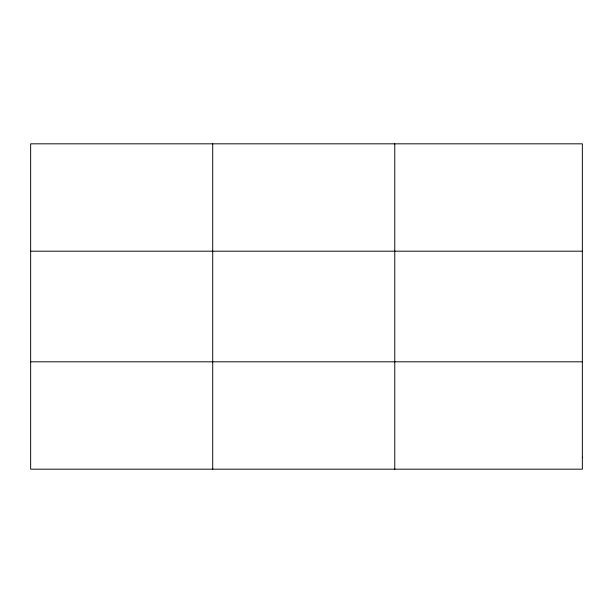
<?xml version="1.0" encoding="UTF-8"?>
<svg xmlns="http://www.w3.org/2000/svg" width="613" height="613" viewBox="0 0 613 613"><rect width="100%" height="100%" fill="white"/><g stroke="black" fill="none" stroke-linecap="round" stroke-linejoin="round"><path stroke-width="0.92" d="M212.711 469.175L212.711 143.825M394.772 469.175L394.772 143.825M30.65 251.192L582.35 251.192M30.65 361.808L582.35 361.808M582.35 457.244L582.35 469.175L30.65 469.175L30.65 143.825L582.35 143.825L582.35 457.244"/></g></svg>
